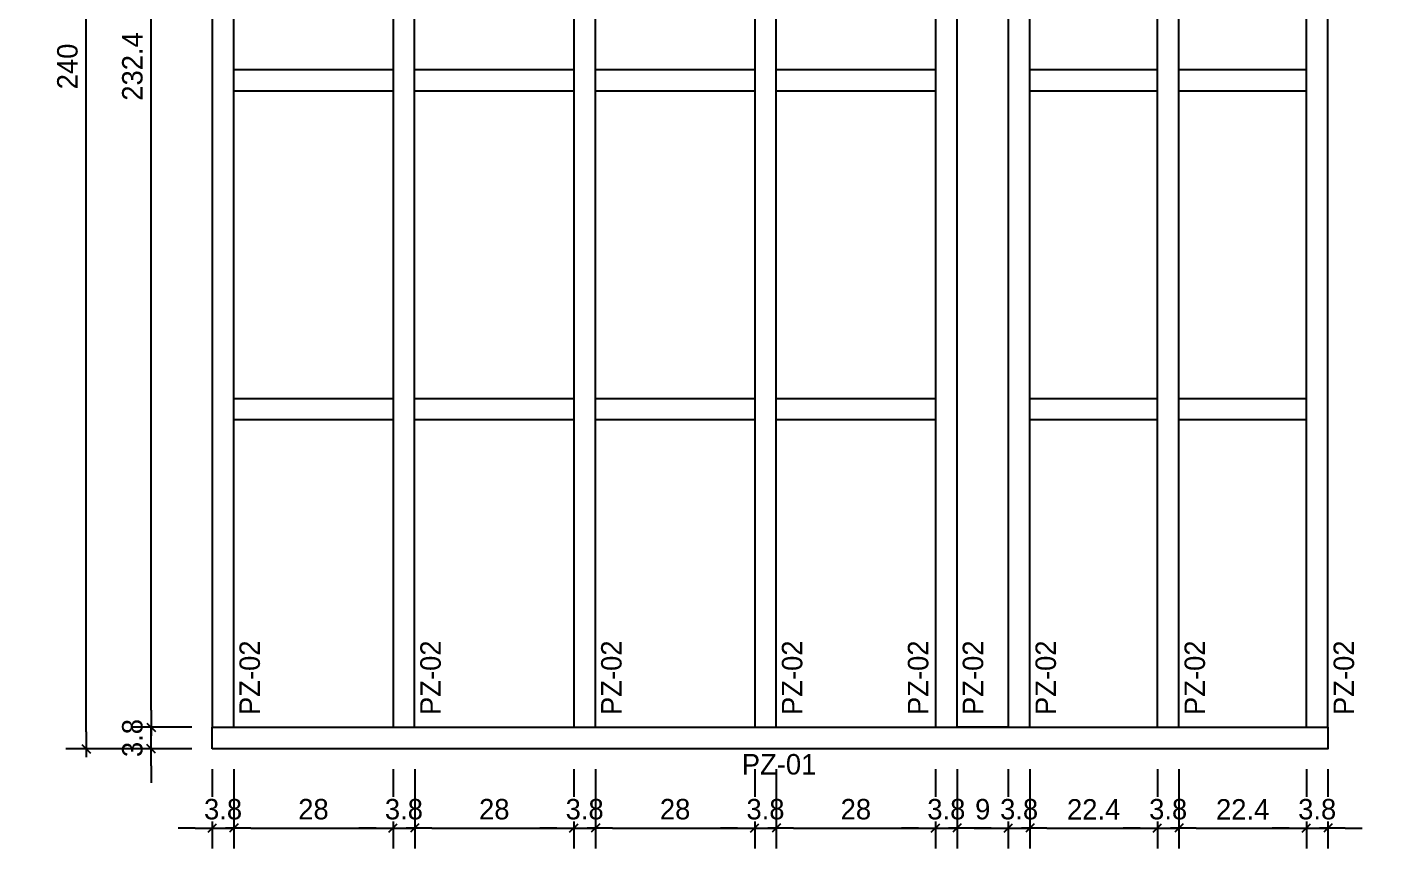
# Model space of a CAD drawing. Header units: millimetres. Extents: x 19458 to 19801, y 4351 to 4752.
# Drawn here: x 19542.058 to 19544.441, y 4504.776 to 4506.256 of the extents above; entities that cross this region are included whole.
import ezdxf

# ---------------------------------------------------------------- set-up
doc = ezdxf.new("R2010")
doc.units = ezdxf.units.MM
for name, color, linetype in [('0 @ 0.2', 7, 'Continuous'), ('cotas', 1, 'Continuous'), ('cotas @ 300', 1, 'Continuous'), ('cotas @ 400', 1, 'Continuous'), ('cotas @ 500', 1, 'Continuous'), ('PANELES PARED', 2, 'Continuous'), ('TEXTO @ 0.2', 2, 'Continuous')]:
    doc.layers.add(name, color=color, linetype=linetype)
doc.styles.add('century gothic', font='GOTHIC.TTF')
doc.styles.add('COTAS SMC', font='GOTHIC.TTF')
doc.dimstyles.new('ANOTATIVE 100 SMCONSTRUCCIONES', dxfattribs={"dimscale": 0, "dimtxt": 0.18, "dimasz": 0.15, "dimexe": 0.18, "dimexo": 0.09, "dimgap": 0.1, "dimtad": 1, "dimzin": 0, "dimdsep": 46, "dimtxsty": 'century gothic', "dimblk1": 'FLECHA1', "dimblk2": 'FLECHA1', "dimsah": 1, "dimcen": 0.18, "dimdle": 0.075, "dimclrd": 1, "dimclre": 1, "dimclrt": 2, "dimaunit": 1, "dimadec": 0, "dimazin": 0, "dimtfac": 0.75, "dimtix": 1, "dimtmove": 2, "dimatfit": 3, "dimfxl": 0.09, "dimtvp": 1.5, "dimtfill": 1, "dimtolj": 1, "dimtzin": 0, "dimarcsym": 0})
doc.dimstyles.new('ANOTATIVE CM SMCONSTRUCCIONES', dxfattribs={"dimscale": 0, "dimtxt": 0.18, "dimasz": 0.15, "dimexe": 0.18, "dimexo": 0.18, "dimgap": 0.07, "dimtad": 1, "dimdec": 1, "dimlfac": 100, "dimdsep": 46, "dimtxsty": 'century gothic', "dimblk1": 'FLECHA1', "dimblk2": 'FLECHA1', "dimsah": 1, "dimcen": 0.18, "dimdle": 0.075, "dimclrd": 1, "dimclre": 1, "dimclrt": 2, "dimaunit": 1, "dimadec": 0, "dimazin": 2, "dimtfac": 0.75, "dimtdec": 1, "dimtix": 1, "dimtmove": 2, "dimatfit": 3, "dimfxl": 0.09, "dimtvp": 1.5, "dimtfill": 1, "dimtolj": 1, "dimtzin": 0, "dimarcsym": 0})
doc.dimstyles.new('PIES SMCONSTRUCCIONES', dxfattribs={"dimscale": 0, "dimtxt": 0.18, "dimasz": 0.2, "dimexe": 0.18, "dimexo": 0, "dimgap": 0.1, "dimtad": 1, "dimdec": 0, "dimlfac": 39.370079, "dimzin": 0, "dimdsep": 46, "dimlunit": 4, "dimtxsty": 'COTAS SMC', "dimblk1": 'FLECHA1', "dimblk2": 'FLECHA1', "dimsah": 1, "dimcen": 0.2, "dimdle": 0.075, "dimclrd": 1, "dimclre": 1, "dimclrt": 2, "dimaunit": 1, "dimadec": 0, "dimazin": 0, "dimtfac": 0.75, "dimtdec": 0, "dimtix": 1, "dimtmove": 2, "dimatfit": 3, "dimfxl": 0.09, "dimtvp": 1.5, "dimtfill": 1, "dimtolj": 1, "dimtzin": 0, "dimarcsym": 0})

# ---------------------------------------------------------------- blocks, each defined once
blk = doc.blocks.new('FLECHA1')
at = {"color": 4}
blk.add_line((-0.246176, -0.248081), (0.248081, 0.25), dxfattribs=at)
at = {"color": 1}
blk.add_line((-1, 0), (0.496162, 0), dxfattribs=at)
blk = doc.blocks.new('*D1568')
at = {"layer": 'cotas', "color": 1, "lineweight": -2, "transparency": 16777216}
for p, q in [((19614.326, 4625.8448), (19614.326, 4700.8448)), ((19570.9836, 4550.8448), (19524.326, 4550.8448)), ((19614.326, 4548.4298), (19614.326, 4550.8448)), ((19570.5339, 4548.4298), (19524.326, 4548.4298)), ((19614.326, 4473.4298), (19614.326, 4398.4298))]:
    blk.add_line(p, q, dxfattribs=at)
at = {"layer": 'Defpoints', "color": 0, "transparency": 16777216}
for p in [(19614.326, 4550.8448), (19615.9836, 4550.8448), (19615.5339, 4548.4298)]:
    blk.add_point(p, dxfattribs=at)
at = {"layer": 'cotas', "color": 1, "lineweight": -2, "transparency": 16777216, "xscale": 75, "yscale": 75, "zscale": 75}
for p, rotation in [((19614.326, 4550.8448), 270), ((19614.326, 4548.4298), 90)]:
    blk.add_blockref('FLECHA1', p, dxfattribs=dict(at, rotation=rotation))
at = {"layer": 'cotas', "color": 2, "transparency": 16777216, "insert": (19517.3376, 4549.6373), "char_height": 90, "attachment_point": 5, "rotation": 90, "style": 'century gothic', "bg_fill": 3, "box_fill_scale": 1.1, "bg_fill_color": 256, "bg_fill_true_color": 13158600, "bg_fill_transparency": 0}
blk.add_mtext('\\A1;2.42', dxfattribs=at)
blk = doc.blocks.new('*D1614')
at = {"layer": 'cotas', "color": 1, "lineweight": -2, "transparency": 16777216}
for p, q in [((19614.326, 4595.8448), (19614.326, 4640.8448)), ((19588.9836, 4550.8448), (19560.326, 4550.8448)), ((19614.326, 4548.4298), (19614.326, 4550.8448)), ((19588.5339, 4548.4298), (19560.326, 4548.4298)), ((19614.326, 4503.4298), (19614.326, 4458.4298))]:
    blk.add_line(p, q, dxfattribs=at)
at = {"layer": 'Defpoints', "color": 0, "transparency": 16777216}
for p in [(19614.326, 4550.8448), (19615.9836, 4550.8448), (19615.5339, 4548.4298)]:
    blk.add_point(p, dxfattribs=at)
at = {"layer": 'cotas', "color": 1, "lineweight": -2, "transparency": 16777216, "xscale": 45, "yscale": 45, "zscale": 45}
for p, rotation in [((19614.326, 4550.8448), 270), ((19614.326, 4548.4298), 90)]:
    blk.add_blockref('FLECHA1', p, dxfattribs=dict(at, rotation=rotation))
at = {"layer": 'cotas', "color": 2, "transparency": 16777216, "insert": (19556.133, 4549.6373), "char_height": 54, "attachment_point": 5, "rotation": 90, "style": 'century gothic', "bg_fill": 3, "box_fill_scale": 1.1, "bg_fill_color": 256, "bg_fill_true_color": 13158600, "bg_fill_transparency": 0}
blk.add_mtext('\\A1;2.42', dxfattribs=at)
blk = doc.blocks.new('*D1620')
at = {"layer": 'cotas', "color": 1, "lineweight": -2, "transparency": 16777216}
for p, q in [((19614.326, 4610.8448), (19614.326, 4670.8448)), ((19579.9836, 4550.8448), (19542.326, 4550.8448)), ((19614.326, 4548.4298), (19614.326, 4550.8448)), ((19579.5339, 4548.4298), (19542.326, 4548.4298)), ((19614.326, 4488.4298), (19614.326, 4428.4298))]:
    blk.add_line(p, q, dxfattribs=at)
at = {"layer": 'Defpoints', "color": 0, "transparency": 16777216}
for p in [(19614.326, 4550.8448), (19615.9836, 4550.8448), (19615.5339, 4548.4298)]:
    blk.add_point(p, dxfattribs=at)
at = {"layer": 'cotas', "color": 1, "lineweight": -2, "transparency": 16777216, "xscale": 60, "yscale": 60, "zscale": 60}
for p, rotation in [((19614.326, 4550.8448), 270), ((19614.326, 4548.4298), 90)]:
    blk.add_blockref('FLECHA1', p, dxfattribs=dict(at, rotation=rotation))
at = {"layer": 'cotas', "color": 2, "transparency": 16777216, "insert": (19536.7353, 4549.6373), "char_height": 72, "attachment_point": 5, "rotation": 90, "style": 'century gothic', "bg_fill": 3, "box_fill_scale": 1.1, "bg_fill_color": 256, "bg_fill_true_color": 13158600, "bg_fill_transparency": 0}
blk.add_mtext('\\A1;2.42', dxfattribs=at)
blk = doc.blocks.new('*D1623')
at = {"layer": 'cotas', "color": 1, "lineweight": -2, "transparency": 16777216}
for p, q in [((19620.0128, 4651.7533), (19620.0128, 4751.7533)), ((19620.4168, 4551.7533), (19530.0128, 4551.7533)), ((19620.0128, 4550.5333), (19620.0128, 4551.7533)), ((19620.4168, 4550.5333), (19530.0128, 4550.5333)), ((19620.0128, 4450.5333), (19620.0128, 4350.5333))]:
    blk.add_line(p, q, dxfattribs=at)
at = {"layer": 'Defpoints', "color": 0, "transparency": 16777216}
for p in [(19620.0128, 4551.7533), (19620.4168, 4551.7533), (19620.4168, 4550.5333)]:
    blk.add_point(p, dxfattribs=at)
at = {"layer": 'cotas', "color": 1, "lineweight": -2, "transparency": 16777216, "xscale": 100, "yscale": 100, "zscale": 100}
for p, rotation in [((19620.0128, 4551.7533), 270), ((19620.0128, 4550.5333), 90)]:
    blk.add_blockref('FLECHA1', p, dxfattribs=dict(at, rotation=rotation))
at = {"layer": 'cotas', "color": 2, "transparency": 16777216, "insert": (19523.8809, 4551.1433), "char_height": 90, "attachment_point": 5, "rotation": 90, "style": 'COTAS SMC', "bg_fill": 3, "box_fill_scale": 1.1, "bg_fill_color": 256, "bg_fill_true_color": 13158600, "bg_fill_transparency": 0}
blk.add_mtext("\\A1;4'", dxfattribs=at)
blk = doc.blocks.new('PP8')
at = {"layer": 'PANELES PARED'}
for points in [[(19423.9175, 4526.2975), (19423.9175, 4526.3355), (19425.879, 4526.3355), (19425.879, 4526.2975)], [(19423.9175, 4523.9735), (19423.9555, 4523.9735), (19423.9555, 4526.2975), (19423.9175, 4526.2975)], [(19424.2354, 4523.9735), (19424.2734, 4523.9735), (19424.2734, 4526.2975), (19424.2354, 4526.2975)], [(19424.5533, 4523.9735), (19424.5913, 4523.9735), (19424.5913, 4526.2975), (19424.5533, 4526.2975)], [(19424.8712, 4523.9735), (19424.9092, 4523.9735), (19424.9092, 4526.2975), (19424.8712, 4526.2975)], [(19425.189, 4523.9735), (19425.227, 4523.9735), (19425.227, 4526.2975), (19425.189, 4526.2975)], [(19425.227, 4526.2975), (19425.317, 4526.2975), (19425.317, 4523.9735), (19425.227, 4523.9735)], [(19425.317, 4523.9735), (19425.355, 4523.9735), (19425.355, 4526.2975), (19425.317, 4526.2975)], [(19425.579, 4523.9735), (19425.617, 4523.9735), (19425.617, 4526.2975), (19425.579, 4526.2975)], [(19425.841, 4523.9735), (19425.879, 4523.9735), (19425.879, 4526.2975), (19425.841, 4526.2975)], [(19423.9555, 4525.6948), (19423.9555, 4525.7328), (19424.2354, 4525.7328), (19424.2354, 4525.6948)], [(19424.2734, 4525.6948), (19424.2734, 4525.7328), (19424.5533, 4525.7328), (19424.5533, 4525.6948)], [(19424.5913, 4525.6948), (19424.5913, 4525.7328), (19424.8712, 4525.7328), (19424.8712, 4525.6948)], [(19424.9092, 4525.6948), (19424.9092, 4525.7328), (19425.189, 4525.7328), (19425.189, 4525.6948)], [(19425.355, 4525.6948), (19425.355, 4525.7328), (19425.579, 4525.7328), (19425.579, 4525.6948)], [(19425.617, 4525.6948), (19425.617, 4525.7328), (19425.841, 4525.7328), (19425.841, 4525.6948)], [(19423.9555, 4525.0921), (19423.9555, 4525.1301), (19424.2354, 4525.1301), (19424.2354, 4525.0921)], [(19424.2734, 4525.0921), (19424.2734, 4525.1301), (19424.5533, 4525.1301), (19424.5533, 4525.0921)], [(19424.5913, 4525.0921), (19424.5913, 4525.1301), (19424.8712, 4525.1301), (19424.8712, 4525.0921)], [(19424.9092, 4525.0921), (19424.9092, 4525.1301), (19425.189, 4525.1301), (19425.189, 4525.0921)], [(19425.355, 4525.0921), (19425.355, 4525.1301), (19425.579, 4525.1301), (19425.579, 4525.0921)], [(19425.617, 4525.0921), (19425.617, 4525.1301), (19425.841, 4525.1301), (19425.841, 4525.0921)], [(19423.9555, 4524.5138), (19423.9555, 4524.5518), (19424.2354, 4524.5518), (19424.2354, 4524.5138)], [(19424.2734, 4524.5138), (19424.2734, 4524.5518), (19424.5533, 4524.5518), (19424.5533, 4524.5138)], [(19424.5913, 4524.5138), (19424.5913, 4524.5518), (19424.8712, 4524.5518), (19424.8712, 4524.5138)], [(19424.9092, 4524.5138), (19424.9092, 4524.5518), (19425.189, 4524.5518), (19425.189, 4524.5138)], [(19425.355, 4524.5138), (19425.355, 4524.5518), (19425.579, 4524.5518), (19425.579, 4524.5138)], [(19425.617, 4524.5138), (19425.617, 4524.5518), (19425.841, 4524.5518), (19425.841, 4524.5138)], [(19423.9175, 4523.9355), (19423.9175, 4523.9735), (19425.879, 4523.9735), (19425.879, 4523.9355)]]:
    blk.add_lwpolyline(points, close=True, dxfattribs=at)
blk = doc.blocks.new('*D430')
at = {"color": 1, "lineweight": -2, "transparency": 16777216}
for p, q in [((19542.2758, 4505.0553), (19542.2758, 4505.0853)), ((19542.3472, 4505.0253), (19542.2398, 4505.0253)), ((19542.2758, 4504.9873), (19542.2758, 4505.0253)), ((19542.3472, 4504.9873), (19542.2398, 4504.9873)), ((19542.2758, 4504.9573), (19542.2758, 4504.9273))]:
    blk.add_line(p, q, dxfattribs=at)
at = {"layer": 'Defpoints', "color": 0, "transparency": 16777216}
for p in [(19542.3832, 4505.0253), (19542.3832, 4504.9873)]:
    blk.add_point(p, dxfattribs=at)
at = {"color": 1, "lineweight": -2, "transparency": 16777216, "xscale": 0.03, "yscale": 0.03, "zscale": 0.03}
for p, rotation in [((19542.2758, 4505.0253), 270), ((19542.2758, 4504.9873), 90)]:
    blk.add_blockref('FLECHA1', p, dxfattribs=dict(at, rotation=rotation))
at = {"color": 2, "transparency": 16777216, "insert": (19542.2429, 4505.0063), "char_height": 0.036, "attachment_point": 5, "rotation": 90, "style": 'century gothic', "bg_fill": 3, "box_fill_scale": 1.1, "bg_fill_color": 256, "bg_fill_true_color": 13158600, "bg_fill_transparency": 0}
blk.add_mtext('\\A1;3.8', dxfattribs=at)
at = {"layer": 'Defpoints', "color": 0, "transparency": 16777216}
blk.add_point((19542.2758, 4505.0253), dxfattribs=at)
blk = doc.blocks.new('*D431')
at = {"color": 1, "lineweight": -2, "transparency": 16777216}
for p, q in [((19542.3472, 4507.3493), (19542.2398, 4507.3493)), ((19542.2758, 4505.0553), (19542.2758, 4507.3193)), ((19542.3472, 4505.0253), (19542.2398, 4505.0253))]:
    blk.add_line(p, q, dxfattribs=at)
at = {"layer": 'Defpoints', "color": 0, "transparency": 16777216}
for p in [(19542.2758, 4507.3493), (19542.3832, 4507.3493), (19542.3832, 4505.0253)]:
    blk.add_point(p, dxfattribs=at)
at = {"color": 1, "lineweight": -2, "transparency": 16777216, "xscale": 0.03, "yscale": 0.03, "zscale": 0.03}
for p, rotation in [((19542.2758, 4507.3493), 90), ((19542.2758, 4505.0253), 270)]:
    blk.add_blockref('FLECHA1', p, dxfattribs=dict(at, rotation=rotation))
at = {"color": 2, "transparency": 16777216, "insert": (19542.2429, 4506.1873), "char_height": 0.036, "attachment_point": 5, "rotation": 90, "style": 'century gothic', "bg_fill": 3, "box_fill_scale": 1.1, "bg_fill_color": 256, "bg_fill_true_color": 13158600, "bg_fill_transparency": 0}
blk.add_mtext('\\A1;232.4', dxfattribs=at)
blk = doc.blocks.new('*D433')
at = {"color": 1, "lineweight": -2, "transparency": 16777216}
for p, q in [((19542.3472, 4507.3873), (19542.1256, 4507.3873)), ((19542.1616, 4505.0173), (19542.1616, 4507.3573)), ((19542.3472, 4504.9873), (19542.1256, 4504.9873))]:
    blk.add_line(p, q, dxfattribs=at)
at = {"layer": 'Defpoints', "color": 0, "transparency": 16777216}
for p in [(19542.1616, 4507.3873), (19542.3832, 4507.3873), (19542.3832, 4504.9873)]:
    blk.add_point(p, dxfattribs=at)
at = {"color": 1, "lineweight": -2, "transparency": 16777216, "xscale": 0.03, "yscale": 0.03, "zscale": 0.03}
for p, rotation in [((19542.1616, 4507.3873), 90), ((19542.1616, 4504.9873), 270)]:
    blk.add_blockref('FLECHA1', p, dxfattribs=dict(at, rotation=rotation))
at = {"color": 2, "transparency": 16777216, "insert": (19542.1287, 4506.1873), "char_height": 0.036, "attachment_point": 5, "rotation": 90, "style": 'century gothic', "bg_fill": 3, "box_fill_scale": 1.1, "bg_fill_color": 256, "bg_fill_true_color": 13158600, "bg_fill_transparency": 0}
blk.add_mtext('\\A1;240', dxfattribs=at)
blk = doc.blocks.new('*D455')
at = {"color": 1, "lineweight": -2, "transparency": 16777216}
for p, q in [((19542.3832, 4504.9513), (19542.3832, 4504.8121)), ((19542.4212, 4504.9513), (19542.4212, 4504.8121)), ((19542.3532, 4504.8481), (19542.3232, 4504.8481)), ((19542.3832, 4504.8481), (19542.4212, 4504.8481)), ((19542.4512, 4504.8481), (19542.4812, 4504.8481))]:
    blk.add_line(p, q, dxfattribs=at)
at = {"layer": 'Defpoints', "color": 0, "transparency": 16777216}
for p in [(19542.3832, 4504.9873), (19542.4212, 4504.9873)]:
    blk.add_point(p, dxfattribs=at)
at = {"color": 1, "lineweight": -2, "transparency": 16777216, "xscale": 0.03, "yscale": 0.03, "zscale": 0.03}
blk.add_blockref('FLECHA1', (19542.3832, 4504.8481), dxfattribs=at)
at = {"color": 1, "lineweight": -2, "transparency": 16777216, "xscale": 0.03, "yscale": 0.03, "zscale": 0.03, "rotation": 180}
blk.add_blockref('FLECHA1', (19542.4212, 4504.8481), dxfattribs=at)
at = {"color": 2, "transparency": 16777216, "insert": (19542.4022, 4504.881), "char_height": 0.036, "attachment_point": 5, "style": 'century gothic', "bg_fill": 3, "box_fill_scale": 1.1, "bg_fill_color": 256, "bg_fill_true_color": 13158600, "bg_fill_transparency": 0}
blk.add_mtext('\\A1;3.8', dxfattribs=at)
at = {"layer": 'Defpoints', "color": 0, "transparency": 16777216}
blk.add_point((19542.4212, 4504.8481), dxfattribs=at)
blk = doc.blocks.new('*D456')
at = {"color": 1, "lineweight": -2, "transparency": 16777216}
for p, q in [((19542.4212, 4504.9513), (19542.4212, 4504.8121)), ((19542.7011, 4504.9513), (19542.7011, 4504.8121)), ((19542.4512, 4504.8481), (19542.6711, 4504.8481))]:
    blk.add_line(p, q, dxfattribs=at)
at = {"layer": 'Defpoints', "color": 0, "transparency": 16777216}
for p in [(19542.4212, 4504.9873), (19542.7011, 4504.9873), (19542.7011, 4504.8481)]:
    blk.add_point(p, dxfattribs=at)
at = {"color": 1, "lineweight": -2, "transparency": 16777216, "xscale": 0.03, "yscale": 0.03, "zscale": 0.03, "rotation": 180}
blk.add_blockref('FLECHA1', (19542.4212, 4504.8481), dxfattribs=at)
at = {"color": 1, "lineweight": -2, "transparency": 16777216, "xscale": 0.03, "yscale": 0.03, "zscale": 0.03}
blk.add_blockref('FLECHA1', (19542.7011, 4504.8481), dxfattribs=at)
at = {"color": 2, "transparency": 16777216, "insert": (19542.5611, 4504.881), "char_height": 0.036, "attachment_point": 5, "style": 'century gothic', "bg_fill": 3, "box_fill_scale": 1.1, "bg_fill_color": 256, "bg_fill_true_color": 13158600, "bg_fill_transparency": 0}
blk.add_mtext('\\A1;28', dxfattribs=at)
blk = doc.blocks.new('*D457')
at = {"color": 1, "lineweight": -2, "transparency": 16777216}
for p, q in [((19542.7011, 4504.9513), (19542.7011, 4504.8121)), ((19542.7391, 4504.9513), (19542.7391, 4504.8121)), ((19542.6711, 4504.8481), (19542.6411, 4504.8481)), ((19542.7011, 4504.8481), (19542.7391, 4504.8481)), ((19542.7691, 4504.8481), (19542.7991, 4504.8481))]:
    blk.add_line(p, q, dxfattribs=at)
at = {"layer": 'Defpoints', "color": 0, "transparency": 16777216}
for p in [(19542.7011, 4504.9873), (19542.7391, 4504.9873)]:
    blk.add_point(p, dxfattribs=at)
at = {"color": 1, "lineweight": -2, "transparency": 16777216, "xscale": 0.03, "yscale": 0.03, "zscale": 0.03}
blk.add_blockref('FLECHA1', (19542.7011, 4504.8481), dxfattribs=at)
at = {"color": 1, "lineweight": -2, "transparency": 16777216, "xscale": 0.03, "yscale": 0.03, "zscale": 0.03, "rotation": 180}
blk.add_blockref('FLECHA1', (19542.7391, 4504.8481), dxfattribs=at)
at = {"color": 2, "transparency": 16777216, "insert": (19542.7201, 4504.881), "char_height": 0.036, "attachment_point": 5, "style": 'century gothic', "bg_fill": 3, "box_fill_scale": 1.1, "bg_fill_color": 256, "bg_fill_true_color": 13158600, "bg_fill_transparency": 0}
blk.add_mtext('\\A1;3.8', dxfattribs=at)
at = {"layer": 'Defpoints', "color": 0, "transparency": 16777216}
blk.add_point((19542.7391, 4504.8481), dxfattribs=at)
blk = doc.blocks.new('*D458')
at = {"color": 1, "lineweight": -2, "transparency": 16777216}
for p, q in [((19542.7391, 4504.9513), (19542.7391, 4504.8121)), ((19543.0189, 4504.9513), (19543.0189, 4504.8121)), ((19542.7691, 4504.8481), (19542.9889, 4504.8481))]:
    blk.add_line(p, q, dxfattribs=at)
at = {"layer": 'Defpoints', "color": 0, "transparency": 16777216}
for p in [(19542.7391, 4504.9873), (19543.0189, 4504.9873), (19543.0189, 4504.8481)]:
    blk.add_point(p, dxfattribs=at)
at = {"color": 1, "lineweight": -2, "transparency": 16777216, "xscale": 0.03, "yscale": 0.03, "zscale": 0.03, "rotation": 180}
blk.add_blockref('FLECHA1', (19542.7391, 4504.8481), dxfattribs=at)
at = {"color": 1, "lineweight": -2, "transparency": 16777216, "xscale": 0.03, "yscale": 0.03, "zscale": 0.03}
blk.add_blockref('FLECHA1', (19543.0189, 4504.8481), dxfattribs=at)
at = {"color": 2, "transparency": 16777216, "insert": (19542.879, 4504.881), "char_height": 0.036, "attachment_point": 5, "style": 'century gothic', "bg_fill": 3, "box_fill_scale": 1.1, "bg_fill_color": 256, "bg_fill_true_color": 13158600, "bg_fill_transparency": 0}
blk.add_mtext('\\A1;28', dxfattribs=at)
blk = doc.blocks.new('*D459')
at = {"color": 1, "lineweight": -2, "transparency": 16777216}
for p, q in [((19543.0189, 4504.9513), (19543.0189, 4504.8121)), ((19543.0569, 4504.9513), (19543.0569, 4504.8121)), ((19542.9889, 4504.8481), (19542.9589, 4504.8481)), ((19543.0189, 4504.8481), (19543.0569, 4504.8481)), ((19543.0869, 4504.8481), (19543.1169, 4504.8481))]:
    blk.add_line(p, q, dxfattribs=at)
at = {"layer": 'Defpoints', "color": 0, "transparency": 16777216}
for p in [(19543.0189, 4504.9873), (19543.0569, 4504.9873)]:
    blk.add_point(p, dxfattribs=at)
at = {"color": 1, "lineweight": -2, "transparency": 16777216, "xscale": 0.03, "yscale": 0.03, "zscale": 0.03}
blk.add_blockref('FLECHA1', (19543.0189, 4504.8481), dxfattribs=at)
at = {"color": 1, "lineweight": -2, "transparency": 16777216, "xscale": 0.03, "yscale": 0.03, "zscale": 0.03, "rotation": 180}
blk.add_blockref('FLECHA1', (19543.0569, 4504.8481), dxfattribs=at)
at = {"color": 2, "transparency": 16777216, "insert": (19543.0379, 4504.881), "char_height": 0.036, "attachment_point": 5, "style": 'century gothic', "bg_fill": 3, "box_fill_scale": 1.1, "bg_fill_color": 256, "bg_fill_true_color": 13158600, "bg_fill_transparency": 0}
blk.add_mtext('\\A1;3.8', dxfattribs=at)
at = {"layer": 'Defpoints', "color": 0, "transparency": 16777216}
blk.add_point((19543.0569, 4504.8481), dxfattribs=at)
blk = doc.blocks.new('*D460')
at = {"color": 1, "lineweight": -2, "transparency": 16777216}
for p, q in [((19543.0569, 4504.9513), (19543.0569, 4504.8121)), ((19543.3368, 4504.9513), (19543.3368, 4504.8121)), ((19543.0869, 4504.8481), (19543.3068, 4504.8481))]:
    blk.add_line(p, q, dxfattribs=at)
at = {"layer": 'Defpoints', "color": 0, "transparency": 16777216}
for p in [(19543.0569, 4504.9873), (19543.3368, 4504.9873), (19543.3368, 4504.8481)]:
    blk.add_point(p, dxfattribs=at)
at = {"color": 1, "lineweight": -2, "transparency": 16777216, "xscale": 0.03, "yscale": 0.03, "zscale": 0.03, "rotation": 180}
blk.add_blockref('FLECHA1', (19543.0569, 4504.8481), dxfattribs=at)
at = {"color": 1, "lineweight": -2, "transparency": 16777216, "xscale": 0.03, "yscale": 0.03, "zscale": 0.03}
blk.add_blockref('FLECHA1', (19543.3368, 4504.8481), dxfattribs=at)
at = {"color": 2, "transparency": 16777216, "insert": (19543.1969, 4504.881), "char_height": 0.036, "attachment_point": 5, "style": 'century gothic', "bg_fill": 3, "box_fill_scale": 1.1, "bg_fill_color": 256, "bg_fill_true_color": 13158600, "bg_fill_transparency": 0}
blk.add_mtext('\\A1;28', dxfattribs=at)
blk = doc.blocks.new('*D461')
at = {"color": 1, "lineweight": -2, "transparency": 16777216}
for p, q in [((19543.3368, 4504.9513), (19543.3368, 4504.8121)), ((19543.3748, 4504.9513), (19543.3748, 4504.8121)), ((19543.3068, 4504.8481), (19543.2768, 4504.8481)), ((19543.3368, 4504.8481), (19543.3748, 4504.8481)), ((19543.4048, 4504.8481), (19543.4348, 4504.8481))]:
    blk.add_line(p, q, dxfattribs=at)
at = {"layer": 'Defpoints', "color": 0, "transparency": 16777216}
for p in [(19543.3368, 4504.9873), (19543.3748, 4504.9873)]:
    blk.add_point(p, dxfattribs=at)
at = {"color": 1, "lineweight": -2, "transparency": 16777216, "xscale": 0.03, "yscale": 0.03, "zscale": 0.03}
blk.add_blockref('FLECHA1', (19543.3368, 4504.8481), dxfattribs=at)
at = {"color": 1, "lineweight": -2, "transparency": 16777216, "xscale": 0.03, "yscale": 0.03, "zscale": 0.03, "rotation": 180}
blk.add_blockref('FLECHA1', (19543.3748, 4504.8481), dxfattribs=at)
at = {"color": 2, "transparency": 16777216, "insert": (19543.3558, 4504.881), "char_height": 0.036, "attachment_point": 5, "style": 'century gothic', "bg_fill": 3, "box_fill_scale": 1.1, "bg_fill_color": 256, "bg_fill_true_color": 13158600, "bg_fill_transparency": 0}
blk.add_mtext('\\A1;3.8', dxfattribs=at)
at = {"layer": 'Defpoints', "color": 0, "transparency": 16777216}
blk.add_point((19543.3748, 4504.8481), dxfattribs=at)
blk = doc.blocks.new('*D462')
at = {"color": 1, "lineweight": -2, "transparency": 16777216}
for p, q in [((19543.3748, 4504.9513), (19543.3748, 4504.8121)), ((19543.6547, 4504.9513), (19543.6547, 4504.8121)), ((19543.4048, 4504.8481), (19543.6247, 4504.8481))]:
    blk.add_line(p, q, dxfattribs=at)
at = {"layer": 'Defpoints', "color": 0, "transparency": 16777216}
for p in [(19543.3748, 4504.9873), (19543.6547, 4504.9873), (19543.6547, 4504.8481)]:
    blk.add_point(p, dxfattribs=at)
at = {"color": 1, "lineweight": -2, "transparency": 16777216, "xscale": 0.03, "yscale": 0.03, "zscale": 0.03, "rotation": 180}
blk.add_blockref('FLECHA1', (19543.3748, 4504.8481), dxfattribs=at)
at = {"color": 1, "lineweight": -2, "transparency": 16777216, "xscale": 0.03, "yscale": 0.03, "zscale": 0.03}
blk.add_blockref('FLECHA1', (19543.6547, 4504.8481), dxfattribs=at)
at = {"color": 2, "transparency": 16777216, "insert": (19543.5147, 4504.881), "char_height": 0.036, "attachment_point": 5, "style": 'century gothic', "bg_fill": 3, "box_fill_scale": 1.1, "bg_fill_color": 256, "bg_fill_true_color": 13158600, "bg_fill_transparency": 0}
blk.add_mtext('\\A1;28', dxfattribs=at)
blk = doc.blocks.new('*D463')
at = {"color": 1, "lineweight": -2, "transparency": 16777216}
for p, q in [((19543.6547, 4504.9513), (19543.6547, 4504.8121)), ((19543.6927, 4504.9513), (19543.6927, 4504.8121)), ((19543.6247, 4504.8481), (19543.5947, 4504.8481)), ((19543.6547, 4504.8481), (19543.6927, 4504.8481)), ((19543.7227, 4504.8481), (19543.7527, 4504.8481))]:
    blk.add_line(p, q, dxfattribs=at)
at = {"layer": 'Defpoints', "color": 0, "transparency": 16777216}
for p in [(19543.6547, 4504.9873), (19543.6927, 4504.9873)]:
    blk.add_point(p, dxfattribs=at)
at = {"color": 1, "lineweight": -2, "transparency": 16777216, "xscale": 0.03, "yscale": 0.03, "zscale": 0.03}
blk.add_blockref('FLECHA1', (19543.6547, 4504.8481), dxfattribs=at)
at = {"color": 1, "lineweight": -2, "transparency": 16777216, "xscale": 0.03, "yscale": 0.03, "zscale": 0.03, "rotation": 180}
blk.add_blockref('FLECHA1', (19543.6927, 4504.8481), dxfattribs=at)
at = {"color": 2, "transparency": 16777216, "insert": (19543.6737, 4504.881), "char_height": 0.036, "attachment_point": 5, "style": 'century gothic', "bg_fill": 3, "box_fill_scale": 1.1, "bg_fill_color": 256, "bg_fill_true_color": 13158600, "bg_fill_transparency": 0}
blk.add_mtext('\\A1;3.8', dxfattribs=at)
at = {"layer": 'Defpoints', "color": 0, "transparency": 16777216}
blk.add_point((19543.6927, 4504.8481), dxfattribs=at)
blk = doc.blocks.new('*D464')
at = {"color": 1, "lineweight": -2, "transparency": 16777216}
for p, q in [((19543.6927, 4504.9513), (19543.6927, 4504.8121)), ((19543.7827, 4504.9513), (19543.7827, 4504.8121)), ((19543.7227, 4504.8481), (19543.7527, 4504.8481))]:
    blk.add_line(p, q, dxfattribs=at)
at = {"layer": 'Defpoints', "color": 0, "transparency": 16777216}
for p in [(19543.6927, 4504.9873), (19543.7827, 4504.9873), (19543.7827, 4504.8481)]:
    blk.add_point(p, dxfattribs=at)
at = {"color": 1, "lineweight": -2, "transparency": 16777216, "xscale": 0.03, "yscale": 0.03, "zscale": 0.03, "rotation": 180}
blk.add_blockref('FLECHA1', (19543.6927, 4504.8481), dxfattribs=at)
at = {"color": 1, "lineweight": -2, "transparency": 16777216, "xscale": 0.03, "yscale": 0.03, "zscale": 0.03}
blk.add_blockref('FLECHA1', (19543.7827, 4504.8481), dxfattribs=at)
at = {"color": 2, "transparency": 16777216, "insert": (19543.7377, 4504.881), "char_height": 0.036, "attachment_point": 5, "style": 'century gothic', "bg_fill": 3, "box_fill_scale": 1.1, "bg_fill_color": 256, "bg_fill_true_color": 13158600, "bg_fill_transparency": 0}
blk.add_mtext('\\A1;9', dxfattribs=at)
blk = doc.blocks.new('*D465')
at = {"color": 1, "lineweight": -2, "transparency": 16777216}
for p, q in [((19543.7827, 4504.9513), (19543.7827, 4504.8121)), ((19543.8207, 4504.9513), (19543.8207, 4504.8121)), ((19543.7527, 4504.8481), (19543.7227, 4504.8481)), ((19543.7827, 4504.8481), (19543.8207, 4504.8481)), ((19543.8507, 4504.8481), (19543.8807, 4504.8481))]:
    blk.add_line(p, q, dxfattribs=at)
at = {"layer": 'Defpoints', "color": 0, "transparency": 16777216}
for p in [(19543.7827, 4504.9873), (19543.8207, 4504.9873)]:
    blk.add_point(p, dxfattribs=at)
at = {"color": 1, "lineweight": -2, "transparency": 16777216, "xscale": 0.03, "yscale": 0.03, "zscale": 0.03}
blk.add_blockref('FLECHA1', (19543.7827, 4504.8481), dxfattribs=at)
at = {"color": 1, "lineweight": -2, "transparency": 16777216, "xscale": 0.03, "yscale": 0.03, "zscale": 0.03, "rotation": 180}
blk.add_blockref('FLECHA1', (19543.8207, 4504.8481), dxfattribs=at)
at = {"color": 2, "transparency": 16777216, "insert": (19543.8017, 4504.881), "char_height": 0.036, "attachment_point": 5, "style": 'century gothic', "bg_fill": 3, "box_fill_scale": 1.1, "bg_fill_color": 256, "bg_fill_true_color": 13158600, "bg_fill_transparency": 0}
blk.add_mtext('\\A1;3.8', dxfattribs=at)
at = {"layer": 'Defpoints', "color": 0, "transparency": 16777216}
blk.add_point((19543.8207, 4504.8481), dxfattribs=at)
blk = doc.blocks.new('*D466')
at = {"color": 1, "lineweight": -2, "transparency": 16777216}
for p, q in [((19543.8207, 4504.9513), (19543.8207, 4504.8121)), ((19544.0447, 4504.9513), (19544.0447, 4504.8121)), ((19543.8507, 4504.8481), (19544.0147, 4504.8481))]:
    blk.add_line(p, q, dxfattribs=at)
at = {"layer": 'Defpoints', "color": 0, "transparency": 16777216}
for p in [(19543.8207, 4504.9873), (19544.0447, 4504.9873), (19544.0447, 4504.8481)]:
    blk.add_point(p, dxfattribs=at)
at = {"color": 1, "lineweight": -2, "transparency": 16777216, "xscale": 0.03, "yscale": 0.03, "zscale": 0.03, "rotation": 180}
blk.add_blockref('FLECHA1', (19543.8207, 4504.8481), dxfattribs=at)
at = {"color": 1, "lineweight": -2, "transparency": 16777216, "xscale": 0.03, "yscale": 0.03, "zscale": 0.03}
blk.add_blockref('FLECHA1', (19544.0447, 4504.8481), dxfattribs=at)
at = {"color": 2, "transparency": 16777216, "insert": (19543.9327, 4504.8809), "char_height": 0.036, "attachment_point": 5, "style": 'century gothic', "bg_fill": 3, "box_fill_scale": 1.1, "bg_fill_color": 256, "bg_fill_true_color": 13158600, "bg_fill_transparency": 0}
blk.add_mtext('\\A1;22.4', dxfattribs=at)
blk = doc.blocks.new('*D467')
at = {"color": 1, "lineweight": -2, "transparency": 16777216}
for p, q in [((19544.0447, 4504.9513), (19544.0447, 4504.8121)), ((19544.0827, 4504.9513), (19544.0827, 4504.8121)), ((19544.0147, 4504.8481), (19543.9847, 4504.8481)), ((19544.0447, 4504.8481), (19544.0827, 4504.8481)), ((19544.1127, 4504.8481), (19544.1427, 4504.8481))]:
    blk.add_line(p, q, dxfattribs=at)
at = {"layer": 'Defpoints', "color": 0, "transparency": 16777216}
for p in [(19544.0447, 4504.9873), (19544.0827, 4504.9873)]:
    blk.add_point(p, dxfattribs=at)
at = {"color": 1, "lineweight": -2, "transparency": 16777216, "xscale": 0.03, "yscale": 0.03, "zscale": 0.03}
blk.add_blockref('FLECHA1', (19544.0447, 4504.8481), dxfattribs=at)
at = {"color": 1, "lineweight": -2, "transparency": 16777216, "xscale": 0.03, "yscale": 0.03, "zscale": 0.03, "rotation": 180}
blk.add_blockref('FLECHA1', (19544.0827, 4504.8481), dxfattribs=at)
at = {"color": 2, "transparency": 16777216, "insert": (19544.0637, 4504.881), "char_height": 0.036, "attachment_point": 5, "style": 'century gothic', "bg_fill": 3, "box_fill_scale": 1.1, "bg_fill_color": 256, "bg_fill_true_color": 13158600, "bg_fill_transparency": 0}
blk.add_mtext('\\A1;3.8', dxfattribs=at)
at = {"layer": 'Defpoints', "color": 0, "transparency": 16777216}
blk.add_point((19544.0827, 4504.8481), dxfattribs=at)
blk = doc.blocks.new('*D468')
at = {"color": 1, "lineweight": -2, "transparency": 16777216}
for p, q in [((19544.0827, 4504.9513), (19544.0827, 4504.8121)), ((19544.3067, 4504.9513), (19544.3067, 4504.8121)), ((19544.1127, 4504.8481), (19544.2767, 4504.8481))]:
    blk.add_line(p, q, dxfattribs=at)
at = {"layer": 'Defpoints', "color": 0, "transparency": 16777216}
for p in [(19544.0827, 4504.9873), (19544.3067, 4504.9873), (19544.3067, 4504.8481)]:
    blk.add_point(p, dxfattribs=at)
at = {"color": 1, "lineweight": -2, "transparency": 16777216, "xscale": 0.03, "yscale": 0.03, "zscale": 0.03, "rotation": 180}
blk.add_blockref('FLECHA1', (19544.0827, 4504.8481), dxfattribs=at)
at = {"color": 1, "lineweight": -2, "transparency": 16777216, "xscale": 0.03, "yscale": 0.03, "zscale": 0.03}
blk.add_blockref('FLECHA1', (19544.3067, 4504.8481), dxfattribs=at)
at = {"color": 2, "transparency": 16777216, "insert": (19544.1947, 4504.8809), "char_height": 0.036, "attachment_point": 5, "style": 'century gothic', "bg_fill": 3, "box_fill_scale": 1.1, "bg_fill_color": 256, "bg_fill_true_color": 13158600, "bg_fill_transparency": 0}
blk.add_mtext('\\A1;22.4', dxfattribs=at)
blk = doc.blocks.new('*D469')
at = {"color": 1, "lineweight": -2, "transparency": 16777216}
for p, q in [((19544.3067, 4504.9513), (19544.3067, 4504.8121)), ((19544.3447, 4504.9513), (19544.3447, 4504.8121)), ((19544.2767, 4504.8481), (19544.2467, 4504.8481)), ((19544.3067, 4504.8481), (19544.3447, 4504.8481)), ((19544.3747, 4504.8481), (19544.4047, 4504.8481))]:
    blk.add_line(p, q, dxfattribs=at)
at = {"layer": 'Defpoints', "color": 0, "transparency": 16777216}
for p in [(19544.3067, 4504.9873), (19544.3447, 4504.9873)]:
    blk.add_point(p, dxfattribs=at)
at = {"color": 1, "lineweight": -2, "transparency": 16777216, "xscale": 0.03, "yscale": 0.03, "zscale": 0.03}
blk.add_blockref('FLECHA1', (19544.3067, 4504.8481), dxfattribs=at)
at = {"color": 1, "lineweight": -2, "transparency": 16777216, "xscale": 0.03, "yscale": 0.03, "zscale": 0.03, "rotation": 180}
blk.add_blockref('FLECHA1', (19544.3447, 4504.8481), dxfattribs=at)
at = {"color": 2, "transparency": 16777216, "insert": (19544.3257, 4504.881), "char_height": 0.036, "attachment_point": 5, "style": 'century gothic', "bg_fill": 3, "box_fill_scale": 1.1, "bg_fill_color": 256, "bg_fill_true_color": 13158600, "bg_fill_transparency": 0}
blk.add_mtext('\\A1;3.8', dxfattribs=at)
at = {"layer": 'Defpoints', "color": 0, "transparency": 16777216}
blk.add_point((19544.3447, 4504.8481), dxfattribs=at)
blk = doc.blocks.new('*U1729')
at = {"layer": 'cotas @ 500'}
dim = blk.add_linear_dim(base=(19614.3260382735, 4550.8448237801), p1=(19615.5338597089, 4548.4298237801), p2=(19615.9836080801, 4550.8448237801), angle=90, dimstyle='ANOTATIVE 100 SMCONSTRUCCIONES', override={"dimscale": 500, "dimtix": 1, "dimtofl": 1, "dimtmove": 1, "dimatfit": 1}, dxfattribs=at)
dim.commit()
dim.dimension.update_dxf_attribs({"geometry": '*D1568', "text_midpoint": (19517.3375950376, 4549.6373237801)})
at = {"layer": 'cotas @ 300'}
dim = blk.add_linear_dim(base=(19614.3260382735, 4550.8448237801), p1=(19615.5338597089, 4548.4298237801), p2=(19615.9836080801, 4550.8448237801), angle=90, dimstyle='ANOTATIVE 100 SMCONSTRUCCIONES', override={"dimscale": 300, "dimtix": 1, "dimtofl": 1, "dimtmove": 1, "dimatfit": 1}, dxfattribs=at)
dim.commit()
dim.dimension.update_dxf_attribs({"geometry": '*D1614', "text_midpoint": (19556.132972332, 4549.6373237801)})
at = {"layer": 'cotas @ 400'}
dim = blk.add_linear_dim(base=(19614.3260382735, 4550.8448237801), p1=(19615.5338597089, 4548.4298237801), p2=(19615.9836080801, 4550.8448237801), angle=90, dimstyle='ANOTATIVE 100 SMCONSTRUCCIONES', override={"dimscale": 400, "dimtix": 1, "dimtofl": 1, "dimtmove": 1, "dimatfit": 1}, dxfattribs=at)
dim.commit()
dim.dimension.update_dxf_attribs({"geometry": '*D1620', "text_midpoint": (19536.7352836848, 4549.6373237801)})
blk = doc.blocks.new('*U1731')
at = {"layer": 'cotas @ 500'}
dim = blk.add_linear_dim(base=(19620.0128, 4551.7533), p1=(19620.4168, 4550.5333), p2=(19620.4168, 4551.7533), angle=90, dimstyle='PIES SMCONSTRUCCIONES', override={"dimscale": 500, "dimtix": 1, "dimtofl": 1, "dimtmove": 2, "dimatfit": 3}, dxfattribs=at)
dim.commit()
dim.dimension.update_dxf_attribs({"geometry": '*D1623', "text_midpoint": (19523.8809, 4551.1433)})

msp = doc.modelspace()

# ---------------------------------------------------------------- block references
at = {"layer": 'cotas'}
msp.add_blockref('*U1729', (0, 0), dxfattribs=at)

# ---------------------------------------------------------------- next in the draw order: block references
msp.add_blockref('*U1731', (0, 0), dxfattribs=at)

# ---------------------------------------------------------------- next in the draw order: block references
msp.add_blockref('PP8', (118.4656, -18.9482))

# ---------------------------------------------------------------- next in the draw order: texts
at = {"layer": 'TEXTO @ 0.2', "color": 2, "char_height": 0.036, "width": 0.095414, "attachment_point": 1, "rotation": 90, "style": 'century gothic'}
for insert in [(19542.431, 4505.0468), (19542.7489, 4505.0468), (19543.0668, 4505.0468), (19543.3846, 4505.0468), (19543.6061, 4505.0468), (19543.7025, 4505.0468), (19543.8305, 4505.0468), (19544.0925, 4505.0468), (19544.3545, 4505.0468)]:
    msp.add_mtext('PZ-02 ', dxfattribs=dict(at, insert=insert))

# ---------------------------------------------------------------- next in the draw order: dimensions: what is measured, and where the dimension line sits
at = {"layer": '0 @ 0.2'}
dim = msp.add_linear_dim(base=(19542.2758, 4505.0253), p1=(19542.3832, 4504.9873), p2=(19542.3832, 4505.0253), angle=90, dimstyle='ANOTATIVE CM SMCONSTRUCCIONES', override={"dimscale": 0.2, "dimtix": 1, "dimtofl": 1, "dimtmove": 2, "dimatfit": 3}, dxfattribs=at)
dim.commit()
dim.dimension.update_dxf_attribs({"geometry": '*D430', "text_midpoint": (19542.2429, 4505.0063)})

# ---------------------------------------------------------------- next in the draw order: dimensions: what is measured, and where the dimension line sits
dim = msp.add_linear_dim(base=(19542.2758, 4507.3493), p1=(19542.3832, 4505.0253), p2=(19542.3832, 4507.3493), angle=90, dimstyle='ANOTATIVE CM SMCONSTRUCCIONES', override={"dimscale": 0.2, "dimtix": 1, "dimtofl": 1, "dimtmove": 2, "dimatfit": 3}, dxfattribs=at)
dim.commit()
dim.dimension.update_dxf_attribs({"geometry": '*D431', "text_midpoint": (19542.2429, 4506.1873)})

# ---------------------------------------------------------------- next in the draw order: dimensions: what is measured, and where the dimension line sits
dim = msp.add_linear_dim(base=(19542.1616, 4507.3873), p1=(19542.3832, 4504.9873), p2=(19542.3832, 4507.3873), angle=90, dimstyle='ANOTATIVE CM SMCONSTRUCCIONES', override={"dimscale": 0.2, "dimtix": 1, "dimtofl": 1, "dimtmove": 2, "dimatfit": 3}, dxfattribs=at)
dim.commit()
dim.dimension.update_dxf_attribs({"geometry": '*D433', "text_midpoint": (19542.1287, 4506.1873)})

# ---------------------------------------------------------------- next in the draw order: dimensions: what is measured, and where the dimension line sits
dim = msp.add_linear_dim(base=(19542.4212, 4504.8481), p1=(19542.3832, 4504.9873), p2=(19542.4212, 4504.9873), dimstyle='ANOTATIVE CM SMCONSTRUCCIONES', override={"dimscale": 0.2, "dimtix": 1, "dimtofl": 1, "dimtmove": 2, "dimatfit": 3}, dxfattribs=at)
dim.commit()
dim.dimension.update_dxf_attribs({"geometry": '*D455', "text_midpoint": (19542.4022, 4504.881)})

# ---------------------------------------------------------------- next in the draw order: dimensions: what is measured, and where the dimension line sits
dim = msp.add_linear_dim(base=(19542.7011, 4504.8481), p1=(19542.4212, 4504.9873), p2=(19542.7011, 4504.9873), dimstyle='ANOTATIVE CM SMCONSTRUCCIONES', override={"dimscale": 0.2, "dimtix": 1, "dimtofl": 1, "dimtmove": 2, "dimatfit": 3}, dxfattribs=at)
dim.commit()
dim.dimension.update_dxf_attribs({"geometry": '*D456', "text_midpoint": (19542.5611, 4504.881)})

# ---------------------------------------------------------------- next in the draw order: dimensions: what is measured, and where the dimension line sits
dim = msp.add_linear_dim(base=(19542.7391, 4504.8481), p1=(19542.7011, 4504.9873), p2=(19542.7391, 4504.9873), dimstyle='ANOTATIVE CM SMCONSTRUCCIONES', override={"dimscale": 0.2, "dimtix": 1, "dimtofl": 1, "dimtmove": 2, "dimatfit": 3}, dxfattribs=at)
dim.commit()
dim.dimension.update_dxf_attribs({"geometry": '*D457', "text_midpoint": (19542.7201, 4504.881)})

# ---------------------------------------------------------------- next in the draw order: dimensions: what is measured, and where the dimension line sits
dim = msp.add_linear_dim(base=(19543.0189, 4504.8481), p1=(19542.7391, 4504.9873), p2=(19543.0189, 4504.9873), dimstyle='ANOTATIVE CM SMCONSTRUCCIONES', override={"dimscale": 0.2, "dimtix": 1, "dimtofl": 1, "dimtmove": 2, "dimatfit": 3}, dxfattribs=at)
dim.commit()
dim.dimension.update_dxf_attribs({"geometry": '*D458', "text_midpoint": (19542.879, 4504.881)})

# ---------------------------------------------------------------- next in the draw order: dimensions: what is measured, and where the dimension line sits
dim = msp.add_linear_dim(base=(19543.0569, 4504.8481), p1=(19543.0189, 4504.9873), p2=(19543.0569, 4504.9873), dimstyle='ANOTATIVE CM SMCONSTRUCCIONES', override={"dimscale": 0.2, "dimtix": 1, "dimtofl": 1, "dimtmove": 2, "dimatfit": 3}, dxfattribs=at)
dim.commit()
dim.dimension.update_dxf_attribs({"geometry": '*D459', "text_midpoint": (19543.0379, 4504.881)})

# ---------------------------------------------------------------- next in the draw order: dimensions: what is measured, and where the dimension line sits
dim = msp.add_linear_dim(base=(19543.3368, 4504.8481), p1=(19543.0569, 4504.9873), p2=(19543.3368, 4504.9873), dimstyle='ANOTATIVE CM SMCONSTRUCCIONES', override={"dimscale": 0.2, "dimtix": 1, "dimtofl": 1, "dimtmove": 2, "dimatfit": 3}, dxfattribs=at)
dim.commit()
dim.dimension.update_dxf_attribs({"geometry": '*D460', "text_midpoint": (19543.1969, 4504.881)})

# ---------------------------------------------------------------- next in the draw order: dimensions: what is measured, and where the dimension line sits
dim = msp.add_linear_dim(base=(19543.3748, 4504.8481), p1=(19543.3368, 4504.9873), p2=(19543.3748, 4504.9873), dimstyle='ANOTATIVE CM SMCONSTRUCCIONES', override={"dimscale": 0.2, "dimtix": 1, "dimtofl": 1, "dimtmove": 2, "dimatfit": 3}, dxfattribs=at)
dim.commit()
dim.dimension.update_dxf_attribs({"geometry": '*D461', "text_midpoint": (19543.3558, 4504.881)})

# ---------------------------------------------------------------- next in the draw order: dimensions: what is measured, and where the dimension line sits
dim = msp.add_linear_dim(base=(19543.6547, 4504.8481), p1=(19543.3748, 4504.9873), p2=(19543.6547, 4504.9873), dimstyle='ANOTATIVE CM SMCONSTRUCCIONES', override={"dimscale": 0.2, "dimtix": 1, "dimtofl": 1, "dimtmove": 2, "dimatfit": 3}, dxfattribs=at)
dim.commit()
dim.dimension.update_dxf_attribs({"geometry": '*D462', "text_midpoint": (19543.5147, 4504.881)})

# ---------------------------------------------------------------- next in the draw order: texts
at = {"layer": 'TEXTO @ 0.2', "color": 2, "insert": (19543.3141, 4504.9782), "char_height": 0.036, "width": 0.095414, "attachment_point": 1, "style": 'century gothic'}
msp.add_mtext('PZ-01 ', dxfattribs=at)

# ---------------------------------------------------------------- next in the draw order: dimensions: what is measured, and where the dimension line sits
at = {"layer": '0 @ 0.2'}
dim = msp.add_linear_dim(base=(19543.6927, 4504.8481), p1=(19543.6547, 4504.9873), p2=(19543.6927, 4504.9873), dimstyle='ANOTATIVE CM SMCONSTRUCCIONES', override={"dimscale": 0.2, "dimtix": 1, "dimtofl": 1, "dimtmove": 2, "dimatfit": 3}, dxfattribs=at)
dim.commit()
dim.dimension.update_dxf_attribs({"geometry": '*D463', "text_midpoint": (19543.6737, 4504.881)})

# ---------------------------------------------------------------- next in the draw order: dimensions: what is measured, and where the dimension line sits
dim = msp.add_linear_dim(base=(19543.7827, 4504.8481), p1=(19543.6927, 4504.9873), p2=(19543.7827, 4504.9873), dimstyle='ANOTATIVE CM SMCONSTRUCCIONES', override={"dimscale": 0.2, "dimtix": 1, "dimtofl": 1, "dimtmove": 2, "dimatfit": 3}, dxfattribs=at)
dim.commit()
dim.dimension.update_dxf_attribs({"geometry": '*D464', "text_midpoint": (19543.7377, 4504.881)})

# ---------------------------------------------------------------- next in the draw order: dimensions: what is measured, and where the dimension line sits
dim = msp.add_linear_dim(base=(19543.8207, 4504.8481), p1=(19543.7827, 4504.9873), p2=(19543.8207, 4504.9873), dimstyle='ANOTATIVE CM SMCONSTRUCCIONES', override={"dimscale": 0.2, "dimtix": 1, "dimtofl": 1, "dimtmove": 2, "dimatfit": 3}, dxfattribs=at)
dim.commit()
dim.dimension.update_dxf_attribs({"geometry": '*D465', "text_midpoint": (19543.8017, 4504.881)})

# ---------------------------------------------------------------- next in the draw order: dimensions: what is measured, and where the dimension line sits
dim = msp.add_linear_dim(base=(19544.0447, 4504.8481), p1=(19543.8207, 4504.9873), p2=(19544.0447, 4504.9873), dimstyle='ANOTATIVE CM SMCONSTRUCCIONES', override={"dimscale": 0.2, "dimtix": 1, "dimtofl": 1, "dimtmove": 2, "dimatfit": 3}, dxfattribs=at)
dim.commit()
dim.dimension.update_dxf_attribs({"geometry": '*D466', "text_midpoint": (19543.9327, 4504.8809)})

# ---------------------------------------------------------------- next in the draw order: dimensions: what is measured, and where the dimension line sits
dim = msp.add_linear_dim(base=(19544.0827, 4504.8481), p1=(19544.0447, 4504.9873), p2=(19544.0827, 4504.9873), dimstyle='ANOTATIVE CM SMCONSTRUCCIONES', override={"dimscale": 0.2, "dimtix": 1, "dimtofl": 1, "dimtmove": 2, "dimatfit": 3}, dxfattribs=at)
dim.commit()
dim.dimension.update_dxf_attribs({"geometry": '*D467', "text_midpoint": (19544.0637, 4504.881)})

# ---------------------------------------------------------------- next in the draw order: dimensions: what is measured, and where the dimension line sits
dim = msp.add_linear_dim(base=(19544.3067, 4504.8481), p1=(19544.0827, 4504.9873), p2=(19544.3067, 4504.9873), dimstyle='ANOTATIVE CM SMCONSTRUCCIONES', override={"dimscale": 0.2, "dimtix": 1, "dimtofl": 1, "dimtmove": 2, "dimatfit": 3}, dxfattribs=at)
dim.commit()
dim.dimension.update_dxf_attribs({"geometry": '*D468', "text_midpoint": (19544.1947, 4504.8809)})

# ---------------------------------------------------------------- next in the draw order: dimensions: what is measured, and where the dimension line sits
dim = msp.add_linear_dim(base=(19544.3447, 4504.8481), p1=(19544.3067, 4504.9873), p2=(19544.3447, 4504.9873), dimstyle='ANOTATIVE CM SMCONSTRUCCIONES', override={"dimscale": 0.2, "dimtix": 1, "dimtofl": 1, "dimtmove": 2, "dimatfit": 3}, dxfattribs=at)
dim.commit()
dim.dimension.update_dxf_attribs({"geometry": '*D469', "text_midpoint": (19544.3257, 4504.881)})

doc.saveas('drawing.dxf')
